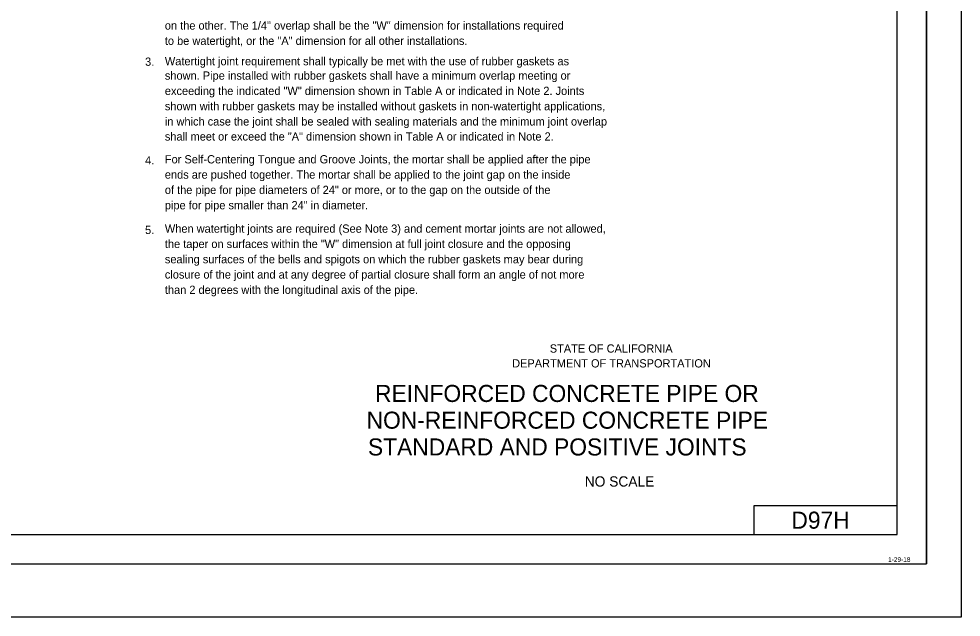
# Model space of a CAD drawing. Extents: x -894 to 866, y -476 to 714.
# Drawn here: x 64 to 866, y -476 to 32 of the extents above; entities that cross this region are included whole.
import ezdxf

# ---------------------------------------------------------------- set-up
doc = ezdxf.new("R2010")
doc.units = 0
for name, color, linetype in [('10 Sheet Format', 7, 'Continuous'), ('57 Undefined', 7, 'Continuous'), ('60 Nongeo Data', 7, 'Continuous')]:
    doc.layers.add(name, color=color, linetype=linetype)

msp = doc.modelspace()

# ---------------------------------------------------------------- linework, layer by layer
at = {"layer": '10 Sheet Format'}
for p, q in [((836.5777, 668.9615), (836.5777, -431.0407)), ((811.5452, -406.0408), (811.5452, 643.9567)), ((811.5702, -381.9429), (689.5241, -381.9429)), ((689.5241, -381.9429), (689.5241, -406.036)), ((-438.7451, -406.0408), (199.0719, -406.0408)), ((198.7722, -406.0408), (811.5452, -406.0408)), ((-863.4257, -431.0407), (836.5777, -431.0407)), ((836.5802, -431.0506), (836.5802, -431.0506))]:
    msp.add_line(p, q, dxfattribs=at)
for points in [[(-894.0439, 713.5635), (865.9554, 713.5635), (865.9554, -476.436), (-894.0439, -476.436)], [(-863.4257, -431.0407), (836.5777, -431.0407), (836.5777, 668.9615), (-863.4257, 668.9615)]]:
    msp.add_lwpolyline(points, close=True, dxfattribs=at)

# ---------------------------------------------------------------- texts
for s, height, p in [('STATE OF CALIFORNIA', 7, (515.9685, -251.5667)), ('DEPARTMENT OF TRANSPORTATION', 7, (483.969, -264.1753)), ('REINFORCED CONCRETE PIPE OR', 14.5, (367.3452, -293.5036)), ('NON-REINFORCED CONCRETE PIPE', 14.5, (360.1523, -316.2327)), ('STANDARD AND POSITIVE JOINTS', 14.5, (361.2939, -338.9984)), ('NO SCALE', 8.75, (545.7444, -365.4596)), ('1-29-18', 4, (803.7923, -429.4593))]:
    msp.add_text(s, height=height, dxfattribs=at).set_placement(p)
at = {"layer": '57 Undefined'}
for s, p in [('on the other. The 1/4" overlap shall be the "W" dimension for installations required', (188.5383, 23.0515)), ('to be watertight, or the "A" dimension for all other installations.', (188.5383, 10.0515)), ('Watertight joint requirement shall typically be met with the use of rubber gaskets as', (188.5384, -7.27)), ('3.', (171.6813, -7.7077)), ('shown. Pipe installed with rubber gaskets shall have a minimum overlap meeting or', (188.5384, -19.5261)), ('exceeding the indicated "W" dimension shown in Table A or indicated in Note 2. Joints', (188.5384, -32.5261)), ('shown with rubber gaskets may be installed without gaskets in non-watertight applications,', (188.5384, -45.5261)), ('in which case the joint shall be sealed with sealing materials and the minimum joint overlap', (188.5384, -58.5262)), ('shall meet or exceed the "A" dimension shown in Table A or indicated in Note 2.', (188.5384, -71.2913)), ('4.', (171.6811, -91.5561)), ('For Self-Centering Tongue and Groove Joints, the mortar shall be applied after the pipe', (188.5382, -90.7076)), ('ends are pushed together. The mortar shall be applied to the joint gap on the inside', (188.5382, -103.7076)), ('of the pipe for pipe diameters of 24" or more, or to the gap on the outside of the', (188.5382, -116.7076)), ('pipe for pipe smaller than 24" in diameter.', (188.5382, -129.7076)), ('5.', (171.681, -150.7716)), ('When watertight joints are required (See Note 3) and cement mortar joints are not allowed,', (188.5382, -149.633)), ('the taper on surfaces within the "W" dimension at full joint closure and the opposing', (188.5382, -162.633)), ('sealing surfaces of the bells and spigots on which the rubber gaskets may bear during', (188.5382, -175.633)), ('closure of the joint and at any degree of partial closure shall form an angle of not more', (188.5382, -188.633)), ('than 2 degrees with the longitudinal axis of the pipe.', (188.5382, -201.633))]:
    msp.add_text(s, height=7, dxfattribs=at).set_placement(p)
at = {"layer": '60 Nongeo Data'}
msp.add_text('D97H', height=14.50003, dxfattribs=at).set_placement((721.548, -401.2395))

doc.saveas('drawing.dxf')
